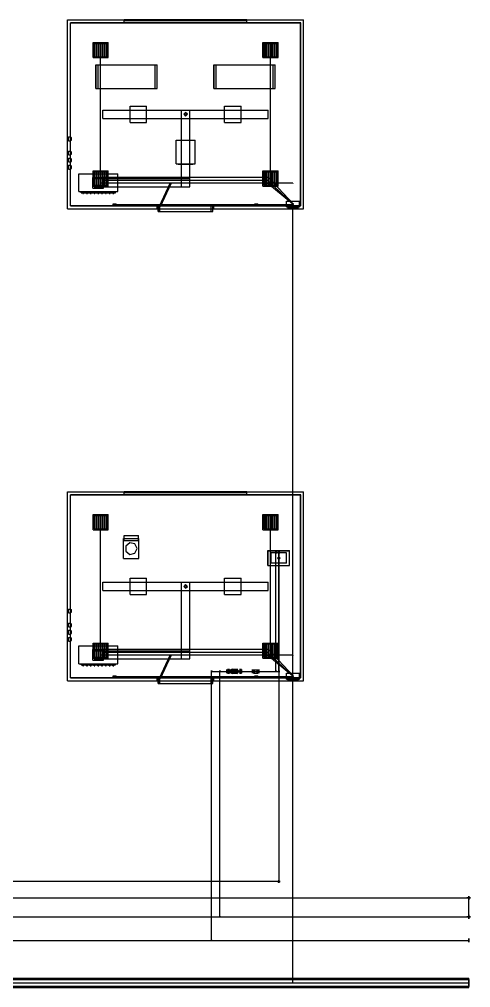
# Model space of a CAD drawing. Header units: millimetres. Extents: x -91450 to 91080, y -35205 to 6022.
# Drawn here: x 71956 to 91080, y -35000 to 6022 of the extents above; entities that cross this region are included whole.
import ezdxf

# ---------------------------------------------------------------- set-up
doc = ezdxf.new("R2010")
doc.units = ezdxf.units.MM

msp = doc.modelspace()

# ---------------------------------------------------------------- linework, layer by layer
at = {"layer": 'electrical'}
for p, q in [((75407.79, 4720), (75392.21, 4720)), ((75392.21, 4720), (75400, 4720)), ((75400, 4720), (75407.79, 4720)), ((75400, -920), (75400, 4720)), ((82607.79, 4720), (82592.21, 4720)), ((82592.21, 4720), (82600, 4720)), ((82600, 4720), (82607.79, 4720)), ((82600, -920), (82600, 4720)), ((75500, -691.26), (75500, -668.74)), ((75500, -668.74), (75500, -680)), ((75500, -680), (75500, -691.26)), ((82500, -680), (75500, -680)), ((75500, -811.26), (75500, -788.74)), ((75500, -788.74), (75500, -800)), ((75500, -800), (75500, -811.26)), ((82500, -800), (75500, -800)), ((82491.03, -809.41), (82504.48, -795.29)), ((82504.48, -795.29), (82491.03, -809.41)), ((83541.03, -1809.41), (82491.03, -809.41)), ((82509.48, -671.11), (82495.26, -684.45)), ((82495.26, -684.45), (82509.48, -671.11)), ((82495.26, -684.45), (82495.26, -684.45)), ((82500, -691.26), (82500, -668.74)), ((82500, -668.74), (82500, -680)), ((82500, -680), (82500, -691.26)), ((82500, -680), (82514.04, -680)), ((82514.04, -680), (82500, -680)), ((82500, -811.26), (82500, -788.74)), ((82500, -788.74), (82500, -800)), ((82500, -800), (82500, -811.26)), ((82500, -800), (82514.04, -800)), ((82514.04, -800), (82500, -800)), ((82504.48, -795.29), (82504.48, -795.29)), ((83559.48, -1791.11), (82509.48, -671.11)), ((75407.79, -920), (75392.21, -920)), ((75392.21, -920), (75400, -920)), ((75400, -927.79), (75400, -912.21)), ((75400, -912.21), (75400, -920)), ((75400, -920), (75400, -927.79)), ((83550, -920), (75400, -920)), ((75400, -920), (75407.79, -920)), ((75500, -931.26), (75500, -908.74)), ((75500, -908.74), (75500, -920)), ((75500, -920), (75500, -931.26)), ((82500, -920), (75500, -920)), ((82491.65, -929.96), (82504.18, -915.02)), ((82504.18, -915.02), (82491.65, -929.96)), ((83541.65, -1809.96), (82491.65, -929.96)), ((82500, -931.26), (82500, -908.74)), ((82500, -908.74), (82500, -920)), ((82500, -920), (82500, -931.26)), ((82500, -920), (82514.04, -920)), ((82514.04, -920), (82500, -920)), ((82504.18, -915.02), (82504.18, -915.02)), ((82607.79, -920), (82592.21, -920)), ((82592.21, -920), (82600, -920)), ((82600, -920), (82607.79, -920)), ((83550, -927.79), (83550, -912.21)), ((83550, -912.21), (83550, -920)), ((83550, -920), (83550, -927.79)), ((75935, -1850), (75935, -1790)), ((75935, -1790), (76065, -1790)), ((75935, -1850), (76065, -1850)), ((76009, -1820), (75995.5, -1812.21)), ((75995.5, -1812.21), (75995.5, -1827.79)), ((75995.5, -1827.79), (76009, -1820)), ((76000, -1827.79), (76000, -1812.21)), ((76000, -1812.21), (76000, -1820)), ((76000, -1820), (83550, -1820)), ((76000, -1820), (76000, -1827.79)), ((76000, -1820), (76009.72, -1820)), ((76009.72, -1820), (76000, -1820)), ((76065, -1850), (76065, -1790)), ((81935, -1850), (81935, -1790)), ((81935, -1790), (82065, -1790)), ((81935, -1850), (82065, -1850)), ((82009, -1820), (81995.5, -1812.21)), ((81995.5, -1812.21), (81995.5, -1827.79)), ((81995.5, -1827.79), (82009, -1820)), ((82000, -1827.79), (82000, -1812.21)), ((82000, -1812.21), (82000, -1820)), ((82000, -1820), (83550, -1820)), ((82000, -1820), (82000, -1827.79)), ((82000, -1820), (82009.72, -1820)), ((82009.72, -1820), (82000, -1820)), ((82065, -1850), (82065, -1790)), ((83275, -1925), (83275, -1675)), ((83275, -1675), (83825, -1675)), ((83275, -1925), (83825, -1925)), ((83315, -1952.5), (83315, -1917.5)), ((83315, -1917.5), (83785, -1917.5)), ((83315, -1952.5), (83785, -1952.5)), ((83362.5, -1990), (83362.5, -1950)), ((83362.5, -1950), (83462.5, -1950)), ((83362.5, -1990), (83462.5, -1990)), ((83435.88, -1980), (83389.12, -1980)), ((83389.12, -1980), (83412.5, -1980)), ((83435.88, -2005), (83389.12, -2005)), ((83389.12, -2005), (83412.5, -2005)), ((83412.5, -1980), (83412.5, -2005)), ((83412.5, -1980), (83435.88, -1980)), ((83412.5, -2005), (83435.88, -2005)), ((83462.5, -1990), (83462.5, -1950)), ((83500, -1990), (83500, -1950)), ((83500, -1950), (83600, -1950)), ((83500, -1990), (83600, -1990)), ((83573.38, -1980), (83526.62, -1980)), ((83526.62, -1980), (83550, -1980)), ((83573.38, -2005), (83526.62, -2005)), ((83526.62, -2005), (83550, -2005)), ((83532, -1800), (83559, -1784.41)), ((83559, -1815.59), (83532, -1800)), ((83565.59, -1800), (83534.41, -1800)), ((83534.41, -1800), (83550, -1800)), ((83541.03, -1809.41), (83554.48, -1795.29)), ((83554.48, -1795.29), (83541.03, -1809.41)), ((83541.65, -1809.96), (83554.18, -1795.02)), ((83554.18, -1795.02), (83541.65, -1809.96)), ((83563, -1800), (83543.5, -1788.74)), ((83543.5, -1788.74), (83543.5, -1811.26)), ((83563, -1800), (83543.5, -1788.74)), ((83543.5, -1788.74), (83543.5, -1811.26)), ((83563, -1800), (83543.5, -1788.74)), ((83543.5, -1788.74), (83543.5, -1811.26)), ((83543.5, -1811.26), (83563, -1800)), ((83543.5, -1811.26), (83563, -1800)), ((83543.5, -1811.26), (83563, -1800)), ((83559.48, -1791.11), (83545.26, -1804.45)), ((83545.26, -1804.45), (83559.48, -1791.11)), ((83545.26, -1804.45), (83545.26, -1804.45)), ((83550, -1800), (83565.59, -1800)), ((83550, -34800), (83550, -1800)), ((83550, -1800), (83569.44, -1800)), ((83569.44, -1800), (83550, -1800)), ((83550, -1800), (83564.04, -1800)), ((83564.04, -1800), (83550, -1800)), ((83550, -1800), (83564.04, -1800)), ((83564.04, -1800), (83550, -1800)), ((83550, -1800), (83564.04, -1800)), ((83564.04, -1800), (83550, -1800)), ((83550, -1827.79), (83550, -1812.21)), ((83550, -1812.21), (83550, -1820)), ((83550, -1827.79), (83550, -1812.21)), ((83550, -1812.21), (83550, -1820)), ((83550, -1820), (83550, -1827.79)), ((83550, -1820), (83550, -1827.79)), ((83550, -1980), (83550, -2005)), ((83550, -1980), (83573.38, -1980)), ((83550, -2005), (83573.38, -2005)), ((83554.18, -1795.02), (83554.18, -1795.02)), ((83554.48, -1795.29), (83554.48, -1795.29)), ((83559, -1784.41), (83559, -1815.59)), ((83600, -1990), (83600, -1950)), ((83637.5, -1990), (83637.5, -1950)), ((83637.5, -1950), (83737.5, -1950)), ((83637.5, -1990), (83737.5, -1990)), ((83710.88, -1980), (83664.12, -1980)), ((83664.12, -1980), (83687.5, -1980)), ((83710.88, -2005), (83664.12, -2005)), ((83664.12, -2005), (83687.5, -2005)), ((83687.5, -1980), (83687.5, -2005)), ((83687.5, -1980), (83710.88, -1980)), ((83687.5, -2005), (83710.88, -2005)), ((83737.5, -1990), (83737.5, -1950)), ((83785, -1952.5), (83785, -1917.5)), ((83825, -1925), (83825, -1675)), ((75407.79, -15280), (75392.21, -15280)), ((75392.21, -15280), (75400, -15280)), ((75400, -15280), (75407.79, -15280)), ((75400, -20920), (75400, -15280)), ((82607.79, -15280), (82592.21, -15280)), ((82592.21, -15280), (82600, -15280)), ((82600, -15280), (82607.79, -15280)), ((82600, -20920), (82600, -15280)), ((75407.79, -20920), (75392.21, -20920)), ((75392.21, -20920), (75400, -20920)), ((75400, -20927.79), (75400, -20912.21)), ((75400, -20912.21), (75400, -20920)), ((75400, -20920), (75400, -20927.79)), ((83550, -20920), (75400, -20920)), ((75400, -20920), (75407.79, -20920)), ((75500, -20691.26), (75500, -20668.74)), ((75500, -20668.74), (75500, -20680)), ((75500, -20680), (75500, -20691.26)), ((82500, -20680), (75500, -20680)), ((75500, -20811.26), (75500, -20788.74)), ((75500, -20788.74), (75500, -20800)), ((75500, -20800), (75500, -20811.26)), ((82500, -20800), (75500, -20800)), ((75500, -20931.26), (75500, -20908.74)), ((75500, -20908.74), (75500, -20920)), ((75500, -20920), (75500, -20931.26)), ((82500, -20920), (75500, -20920)), ((82491.03, -20809.41), (82504.48, -20795.29)), ((82504.48, -20795.29), (82491.03, -20809.41)), ((83541.03, -21809.41), (82491.03, -20809.41)), ((82491.65, -20929.96), (82504.18, -20915.02)), ((82504.18, -20915.02), (82491.65, -20929.96)), ((82509.48, -20671.11), (82495.26, -20684.45)), ((82495.26, -20684.45), (82509.48, -20671.11)), ((82495.26, -20684.45), (82495.26, -20684.45)), ((82500, -20691.26), (82500, -20668.74)), ((82500, -20668.74), (82500, -20680)), ((82500, -20680), (82500, -20691.26)), ((82500, -20680), (82514.04, -20680)), ((82514.04, -20680), (82500, -20680)), ((82500, -20811.26), (82500, -20788.74)), ((82500, -20788.74), (82500, -20800)), ((82500, -20800), (82500, -20811.26)), ((82500, -20800), (82514.04, -20800)), ((82514.04, -20800), (82500, -20800)), ((82500, -20931.26), (82500, -20908.74)), ((82500, -20908.74), (82500, -20920)), ((82500, -20920), (82500, -20931.26)), ((82500, -20920), (82514.04, -20920)), ((82514.04, -20920), (82500, -20920)), ((82504.18, -20915.02), (82504.18, -20915.02)), ((82504.48, -20795.29), (82504.48, -20795.29)), ((83559.48, -21791.11), (82509.48, -20671.11)), ((82607.79, -20920), (82592.21, -20920)), ((82592.21, -20920), (82600, -20920)), ((82600, -20920), (82607.79, -20920)), ((83550, -20927.79), (83550, -20912.21)), ((83550, -20912.21), (83550, -20920)), ((83550, -20920), (83550, -20927.79)), ((83541.65, -21809.96), (82491.65, -20929.96)), ((83275, -21925), (83275, -21675)), ((83275, -21675), (83825, -21675)), ((83825, -21925), (83825, -21675)), ((75935, -21850), (75935, -21790)), ((75935, -21790), (76065, -21790)), ((75935, -21850), (76065, -21850)), ((76009, -21820), (75995.5, -21812.21)), ((75995.5, -21812.21), (75995.5, -21827.79)), ((75995.5, -21827.79), (76009, -21820)), ((76000, -21827.79), (76000, -21812.21)), ((76000, -21812.21), (76000, -21820)), ((76000, -21820), (83550, -21820)), ((76000, -21820), (76000, -21827.79)), ((76000, -21820), (76009.72, -21820)), ((76009.72, -21820), (76000, -21820)), ((76065, -21850), (76065, -21790)), ((81935, -21850), (81935, -21790)), ((81935, -21790), (82065, -21790)), ((81935, -21850), (82065, -21850)), ((82009, -21820), (81995.5, -21812.21)), ((81995.5, -21812.21), (81995.5, -21827.79)), ((81995.5, -21827.79), (82009, -21820)), ((82000, -21827.79), (82000, -21812.21)), ((82000, -21812.21), (82000, -21820)), ((82000, -21820), (83550, -21820)), ((82000, -21820), (82000, -21827.79)), ((82000, -21820), (82009.72, -21820)), ((82009.72, -21820), (82000, -21820)), ((82065, -21850), (82065, -21790)), ((83275, -21925), (83825, -21925)), ((83315, -21952.5), (83315, -21917.5)), ((83315, -21917.5), (83785, -21917.5)), ((83315, -21952.5), (83785, -21952.5)), ((83362.5, -21990), (83362.5, -21950)), ((83362.5, -21950), (83462.5, -21950)), ((83362.5, -21990), (83462.5, -21990)), ((83435.88, -21980), (83389.12, -21980)), ((83389.12, -21980), (83412.5, -21980)), ((83435.88, -22005), (83389.12, -22005)), ((83389.12, -22005), (83412.5, -22005)), ((83412.5, -21980), (83412.5, -22005)), ((83412.5, -21980), (83435.88, -21980)), ((83412.5, -22005), (83435.88, -22005)), ((83462.5, -21990), (83462.5, -21950)), ((83500, -21990), (83500, -21950)), ((83500, -21950), (83600, -21950)), ((83500, -21990), (83600, -21990)), ((83573.38, -21980), (83526.62, -21980)), ((83526.62, -21980), (83550, -21980)), ((83573.38, -22005), (83526.62, -22005)), ((83526.62, -22005), (83550, -22005)), ((83532, -21800), (83559, -21784.41)), ((83559, -21815.59), (83532, -21800)), ((83565.59, -21800), (83534.41, -21800)), ((83534.41, -21800), (83550, -21800)), ((83541.03, -21809.41), (83554.48, -21795.29)), ((83554.48, -21795.29), (83541.03, -21809.41)), ((83541.65, -21809.96), (83554.18, -21795.02)), ((83554.18, -21795.02), (83541.65, -21809.96)), ((83563, -21800), (83543.5, -21788.74)), ((83543.5, -21788.74), (83543.5, -21811.26)), ((83563, -21800), (83543.5, -21788.74)), ((83543.5, -21788.74), (83543.5, -21811.26)), ((83563, -21800), (83543.5, -21788.74)), ((83543.5, -21788.74), (83543.5, -21811.26)), ((83543.5, -21811.26), (83563, -21800)), ((83543.5, -21811.26), (83563, -21800)), ((83543.5, -21811.26), (83563, -21800)), ((83559.48, -21791.11), (83545.26, -21804.45)), ((83545.26, -21804.45), (83559.48, -21791.11)), ((83545.26, -21804.45), (83545.26, -21804.45)), ((83550, -21800), (83565.59, -21800)), ((83550, -34800), (83550, -21800)), ((83550, -21800), (83569.44, -21800)), ((83569.44, -21800), (83550, -21800)), ((83550, -21800), (83564.04, -21800)), ((83564.04, -21800), (83550, -21800)), ((83550, -21800), (83564.04, -21800)), ((83564.04, -21800), (83550, -21800)), ((83550, -21800), (83564.04, -21800)), ((83564.04, -21800), (83550, -21800)), ((83550, -21827.79), (83550, -21812.21)), ((83550, -21812.21), (83550, -21820)), ((83550, -21827.79), (83550, -21812.21)), ((83550, -21812.21), (83550, -21820)), ((83550, -21820), (83550, -21827.79)), ((83550, -21820), (83550, -21827.79)), ((83550, -21980), (83550, -22005)), ((83550, -21980), (83573.38, -21980)), ((83550, -22005), (83573.38, -22005)), ((83554.18, -21795.02), (83554.18, -21795.02)), ((83554.48, -21795.29), (83554.48, -21795.29)), ((83559, -21784.41), (83559, -21815.59)), ((83600, -21990), (83600, -21950)), ((83637.5, -21990), (83637.5, -21950)), ((83637.5, -21950), (83737.5, -21950)), ((83637.5, -21990), (83737.5, -21990)), ((83710.88, -21980), (83664.12, -21980)), ((83664.12, -21980), (83687.5, -21980)), ((83710.88, -22005), (83664.12, -22005)), ((83664.12, -22005), (83687.5, -22005)), ((83687.5, -21980), (83687.5, -22005)), ((83687.5, -21980), (83710.88, -21980)), ((83687.5, -22005), (83710.88, -22005)), ((83737.5, -21990), (83737.5, -21950)), ((83785, -21952.5), (83785, -21917.5)), ((-91000, -34600), (91000, -34600)), ((-91000, -34650), (91000, -34650)), ((-91000, -34800), (91000, -34800)), ((83565.59, -34800), (83534.41, -34800)), ((83534.41, -34800), (83550, -34800)), ((83565.59, -34800), (83534.41, -34800)), ((83534.41, -34800), (83550, -34800)), ((83550, -34800), (83565.59, -34800)), ((83550, -34800), (83565.59, -34800)), ((91000, -34650), (91000, -34600)), ((91000, -35000), (91000, -34600)), ((91000, -34650), (91000, -34950)), ((91000, -34815.59), (91000, -34784.41)), ((91000, -34784.41), (91000, -34800)), ((91000, -34800), (91000, -34815.59)), ((91000, -34950), (-91000, -34950)), ((-91000, -35000), (91000, -35000)), ((91000, -35000), (91000, -34950))]:
    msp.add_line(p, q, dxfattribs=at)
at = {"layer": 'hvac'}
for p, q in [((75500, 1825), (75500, 2175)), ((75500, 2175), (82500, 2175)), ((76650, 1650), (76650, 2350)), ((76650, 2350), (77350, 2350)), ((77350, 1650), (77350, 2350)), ((78825, -1075), (78825, 2175)), ((78825, 2175), (79175, 2175)), ((79175, -1075), (79175, 2175)), ((80650, 1650), (80650, 2350)), ((80650, 2350), (81350, 2350)), ((81350, 1650), (81350, 2350)), ((82500, 1825), (82500, 2175)), ((75500, 1825), (82500, 1825)), ((76650, 1650), (77350, 1650)), ((80650, 1650), (81350, 1650)), ((74475, -1275), (74475, -525)), ((74475, -525), (76125, -525)), ((75075, -1125), (75075, -675)), ((75075, -675), (75525, -675)), ((75125, -1075), (75125, -725)), ((75125, -725), (79175, -725)), ((75525, -1125), (75525, -675)), ((76125, -1275), (76125, -525)), ((79175, -1075), (79175, -725)), ((75075, -1125), (75525, -1125)), ((75125, -1075), (79175, -1075)), ((78825, -1075), (79175, -1075)), ((74475, -1275), (76125, -1275)), ((74575, -1320), (74575, -1280)), ((74575, -1280), (76025, -1280)), ((74575, -1320), (76025, -1320)), ((74640, -1360), (74640, -1300)), ((74640, -1300), (74680, -1300)), ((74640, -1360), (74680, -1360)), ((74680, -1360), (74680, -1300)), ((74800, -1360), (74800, -1300)), ((74800, -1300), (74840, -1300)), ((74800, -1360), (74840, -1360)), ((74840, -1360), (74840, -1300)), ((74960, -1360), (74960, -1300)), ((74960, -1300), (75000, -1300)), ((74960, -1360), (75000, -1360)), ((75000, -1360), (75000, -1300)), ((75120, -1360), (75120, -1300)), ((75120, -1300), (75160, -1300)), ((75120, -1360), (75160, -1360)), ((75160, -1360), (75160, -1300)), ((75280, -1360), (75280, -1300)), ((75280, -1300), (75320, -1300)), ((75280, -1360), (75320, -1360)), ((75320, -1360), (75320, -1300)), ((75440, -1360), (75440, -1300)), ((75440, -1300), (75480, -1300)), ((75440, -1360), (75480, -1360)), ((75480, -1360), (75480, -1300)), ((75600, -1360), (75600, -1300)), ((75600, -1300), (75640, -1300)), ((75600, -1360), (75640, -1360)), ((75640, -1360), (75640, -1300)), ((75760, -1360), (75760, -1300)), ((75760, -1300), (75800, -1300)), ((75760, -1360), (75800, -1360)), ((75800, -1360), (75800, -1300)), ((75920, -1360), (75920, -1300)), ((75920, -1300), (75960, -1300)), ((75920, -1360), (75960, -1360)), ((75960, -1360), (75960, -1300)), ((76025, -1320), (76025, -1280)), ((75500, -18175), (75500, -17825)), ((75500, -17825), (82500, -17825)), ((76650, -18350), (76650, -17650)), ((76650, -17650), (77350, -17650)), ((77350, -18350), (77350, -17650)), ((78825, -21075), (78825, -17825)), ((78825, -17825), (79175, -17825)), ((79175, -21075), (79175, -17825)), ((80650, -18350), (80650, -17650)), ((80650, -17650), (81350, -17650)), ((81350, -18350), (81350, -17650)), ((82500, -18175), (82500, -17825)), ((75500, -18175), (82500, -18175)), ((76650, -18350), (77350, -18350)), ((80650, -18350), (81350, -18350)), ((74475, -21275), (74475, -20525)), ((74475, -20525), (76125, -20525)), ((75075, -21125), (75075, -20675)), ((75075, -20675), (75525, -20675)), ((75125, -21075), (75125, -20725)), ((75125, -20725), (79175, -20725)), ((75525, -21125), (75525, -20675)), ((76125, -21275), (76125, -20525)), ((79175, -21075), (79175, -20725)), ((74475, -21275), (76125, -21275)), ((74575, -21320), (74575, -21280)), ((74575, -21280), (76025, -21280)), ((74575, -21320), (76025, -21320)), ((74640, -21360), (74640, -21300)), ((74640, -21300), (74680, -21300)), ((74680, -21360), (74680, -21300)), ((74800, -21360), (74800, -21300)), ((74800, -21300), (74840, -21300)), ((74840, -21360), (74840, -21300)), ((74960, -21360), (74960, -21300)), ((74960, -21300), (75000, -21300)), ((75000, -21360), (75000, -21300)), ((75075, -21125), (75525, -21125)), ((75120, -21360), (75120, -21300)), ((75120, -21300), (75160, -21300)), ((75125, -21075), (79175, -21075)), ((75160, -21360), (75160, -21300)), ((75280, -21360), (75280, -21300)), ((75280, -21300), (75320, -21300)), ((75320, -21360), (75320, -21300)), ((75440, -21360), (75440, -21300)), ((75440, -21300), (75480, -21300)), ((75480, -21360), (75480, -21300)), ((75600, -21360), (75600, -21300)), ((75600, -21300), (75640, -21300)), ((75640, -21360), (75640, -21300)), ((75760, -21360), (75760, -21300)), ((75760, -21300), (75800, -21300)), ((75800, -21360), (75800, -21300)), ((75920, -21360), (75920, -21300)), ((75920, -21300), (75960, -21300)), ((75960, -21360), (75960, -21300)), ((76025, -21320), (76025, -21280)), ((78825, -21075), (79175, -21075)), ((74640, -21360), (74680, -21360)), ((74800, -21360), (74840, -21360)), ((74960, -21360), (75000, -21360)), ((75120, -21360), (75160, -21360)), ((75280, -21360), (75320, -21360)), ((75440, -21360), (75480, -21360)), ((75600, -21360), (75640, -21360)), ((75760, -21360), (75800, -21360)), ((75920, -21360), (75960, -21360))]:
    msp.add_line(p, q, dxfattribs=at)
at = {"layer": 'interiors'}
for p, q in [((74000, -2000), (74000, 6000)), ((74000, 6000), (84000, 6000)), ((83880, 5880), (74120, 5880)), ((74120, -1880), (74120, 5880)), ((74125, -1875), (74125, 5875)), ((74125, 5875), (83875, 5875)), ((76400, 5977.5), (76400, 6022.5)), ((76400, 6022.5), (81600, 6022.5)), ((76400, 6000), (81600, 6000)), ((76400, 5880), (76400, 6000)), ((76400, 5977.5), (81600, 5977.5)), ((76400, 5880), (81600, 5880)), ((81600, 5977.5), (81600, 6022.5)), ((81600, 5880), (81600, 6000)), ((83875, -1875), (83875, 5875)), ((83880, -1880), (83880, 5880)), ((84000, -2000), (84000, 6000)), ((75200, 3100), (75200, 4100)), ((75200, 4100), (77800, 4100)), ((75205, 3100), (75205, 4100)), ((75205, 4100), (75295, 4100)), ((75295, 3100), (75295, 4100)), ((77705, 3100), (77705, 4100)), ((77705, 4100), (77795, 4100)), ((77795, 3100), (77795, 4100)), ((77800, 3100), (77800, 4100)), ((80200, 3100), (80200, 4100)), ((80200, 4100), (82800, 4100)), ((80205, 3100), (80205, 4100)), ((80205, 4100), (80295, 4100)), ((80295, 3100), (80295, 4100)), ((82705, 3100), (82705, 4100)), ((82705, 4100), (82795, 4100)), ((82795, 3100), (82795, 4100)), ((82800, 3100), (82800, 4100)), ((75200, 3100), (77800, 3100)), ((75205, 3100), (75295, 3100)), ((77705, 3100), (77795, 3100)), ((80200, 3100), (82800, 3100)), ((80205, 3100), (80295, 3100)), ((82705, 3100), (82795, 3100)), ((78600, -100), (78600, 900)), ((78600, 900), (79400, 900)), ((79400, -100), (79400, 900)), ((78600, -100), (79400, -100)), ((78690, -117.5), (78690, -92.5)), ((78690, -92.5), (79310, -92.5)), ((78690, -117.5), (79310, -117.5)), ((79310, -117.5), (79310, -92.5)), ((77889.61, -1890.49), (78346.04, -911.68)), ((77930.39, -1909.51), (78386.82, -930.7)), ((78386.82, -930.7), (78346.04, -911.68)), ((74000, -2000), (77800, -2000)), ((74000, -2000), (84000, -2000)), ((83880, -1880), (74120, -1880)), ((77800, -1880), (74120, -1880)), ((74125, -1875), (83875, -1875)), ((77800, -2000), (77800, -1880)), ((77800, -1880), (80200, -1880)), ((77800, -2000), (80200, -2000)), ((77845, -2120), (77845, -1880)), ((77845, -1880), (77915, -1880)), ((77850, -2120), (77850, -1880)), ((77850, -1880), (80150, -1880)), ((77930.39, -1909.51), (77889.61, -1890.49)), ((77915, -2120), (77915, -1880)), ((80085, -2120), (80085, -1880)), ((80085, -1880), (80155, -1880)), ((80150, -2120), (80150, -1880)), ((80155, -2120), (80155, -1880)), ((80200, -2000), (80200, -1880)), ((83880, -1880), (80200, -1880)), ((80200, -2000), (84000, -2000)), ((77845, -2120), (77915, -2120)), ((77850, -2120), (80150, -2120)), ((80085, -2120), (80155, -2120)), ((74000, -22000), (74000, -14000)), ((74000, -14000), (84000, -14000)), ((83880, -14120), (74120, -14120)), ((74120, -21880), (74120, -14120)), ((74125, -21875), (74125, -14125)), ((74125, -14125), (83875, -14125)), ((76400, -14022.5), (76400, -13977.5)), ((76400, -13977.5), (81600, -13977.5)), ((76400, -14000), (81600, -14000)), ((76400, -14120), (76400, -14000)), ((76400, -14022.5), (81600, -14022.5)), ((76400, -14120), (81600, -14120)), ((81600, -14022.5), (81600, -13977.5)), ((81600, -14120), (81600, -14000)), ((83875, -21875), (83875, -14125)), ((83880, -21880), (83880, -14120)), ((84000, -22000), (84000, -14000)), ((77889.61, -21890.49), (78346.04, -20911.68)), ((78386.82, -20930.7), (78346.04, -20911.68)), ((77930.39, -21909.51), (78386.82, -20930.7)), ((74000, -22000), (77800, -22000)), ((74000, -22000), (84000, -22000)), ((83880, -21880), (74120, -21880)), ((77800, -21880), (74120, -21880)), ((74125, -21875), (83875, -21875)), ((77800, -22000), (77800, -21880)), ((77800, -21880), (80200, -21880)), ((77800, -22000), (80200, -22000)), ((77845, -22120), (77845, -21880)), ((77845, -21880), (77915, -21880)), ((77845, -22120), (77915, -22120)), ((77850, -22120), (77850, -21880)), ((77850, -21880), (80150, -21880)), ((77850, -22120), (80150, -22120)), ((77930.39, -21909.51), (77889.61, -21890.49)), ((77915, -22120), (77915, -21880)), ((80085, -22120), (80085, -21880)), ((80085, -21880), (80155, -21880)), ((80085, -22120), (80155, -22120)), ((80150, -22120), (80150, -21880)), ((80155, -22120), (80155, -21880)), ((80200, -22000), (80200, -21880)), ((83880, -21880), (80200, -21880)), ((80200, -22000), (84000, -22000))]:
    msp.add_line(p, q, dxfattribs=at)
at = {"layer": 'lighting'}
for p, q in [((75080, 4400), (75080, 5040)), ((75080, 5040), (75720, 5040)), ((75120, 4440), (75120, 5000)), ((75120, 5000), (75680, 5000)), ((75154, 4450), (75154, 4990)), ((75154, 4990), (75166, 4990)), ((75166, 4450), (75166, 4990)), ((75234, 4450), (75234, 4990)), ((75234, 4990), (75246, 4990)), ((75246, 4450), (75246, 4990)), ((75314, 4450), (75314, 4990)), ((75314, 4990), (75326, 4990)), ((75326, 4450), (75326, 4990)), ((75394, 4450), (75394, 4990)), ((75394, 4990), (75406, 4990)), ((75406, 4450), (75406, 4990)), ((75474, 4450), (75474, 4990)), ((75474, 4990), (75486, 4990)), ((75486, 4450), (75486, 4990)), ((75554, 4450), (75554, 4990)), ((75554, 4990), (75566, 4990)), ((75566, 4450), (75566, 4990)), ((75634, 4450), (75634, 4990)), ((75634, 4990), (75646, 4990)), ((75646, 4450), (75646, 4990)), ((75680, 4440), (75680, 5000)), ((75720, 4400), (75720, 5040)), ((82280, 4400), (82280, 5040)), ((82280, 5040), (82920, 5040)), ((82320, 4440), (82320, 5000)), ((82320, 5000), (82880, 5000)), ((82354, 4450), (82354, 4990)), ((82354, 4990), (82366, 4990)), ((82366, 4450), (82366, 4990)), ((82434, 4450), (82434, 4990)), ((82434, 4990), (82446, 4990)), ((82446, 4450), (82446, 4990)), ((82514, 4450), (82514, 4990)), ((82514, 4990), (82526, 4990)), ((82526, 4450), (82526, 4990)), ((82594, 4450), (82594, 4990)), ((82594, 4990), (82606, 4990)), ((82606, 4450), (82606, 4990)), ((82674, 4450), (82674, 4990)), ((82674, 4990), (82686, 4990)), ((82686, 4450), (82686, 4990)), ((82754, 4450), (82754, 4990)), ((82754, 4990), (82766, 4990)), ((82766, 4450), (82766, 4990)), ((82834, 4450), (82834, 4990)), ((82834, 4990), (82846, 4990)), ((82846, 4450), (82846, 4990)), ((82880, 4440), (82880, 5000)), ((82920, 4400), (82920, 5040)), ((75409, 4720), (75395.5, 4727.79)), ((75395.5, 4727.79), (75395.5, 4712.21)), ((75395.5, 4712.21), (75409, 4720)), ((82609, 4720), (82595.5, 4727.79)), ((82595.5, 4727.79), (82595.5, 4712.21)), ((82595.5, 4712.21), (82609, 4720)), ((75080, 4400), (75720, 4400)), ((75120, 4440), (75680, 4440)), ((75154, 4450), (75166, 4450)), ((75234, 4450), (75246, 4450)), ((75314, 4450), (75326, 4450)), ((75394, 4450), (75406, 4450)), ((75474, 4450), (75486, 4450)), ((75554, 4450), (75566, 4450)), ((75634, 4450), (75646, 4450)), ((82280, 4400), (82920, 4400)), ((82320, 4440), (82880, 4440)), ((82354, 4450), (82366, 4450)), ((82434, 4450), (82446, 4450)), ((82514, 4450), (82526, 4450)), ((82594, 4450), (82606, 4450)), ((82674, 4450), (82686, 4450)), ((82754, 4450), (82766, 4450)), ((82834, 4450), (82846, 4450)), ((75080, -1040), (75080, -400)), ((75080, -400), (75720, -400)), ((75720, -1040), (75720, -400)), ((82280, -1040), (82280, -400)), ((82280, -400), (82920, -400)), ((82920, -1040), (82920, -400)), ((75120, -1000), (75120, -440)), ((75120, -440), (75680, -440)), ((75154, -990), (75154, -450)), ((75154, -450), (75166, -450)), ((75166, -990), (75166, -450)), ((75234, -990), (75234, -450)), ((75234, -450), (75246, -450)), ((75246, -990), (75246, -450)), ((75314, -990), (75314, -450)), ((75314, -450), (75326, -450)), ((75326, -990), (75326, -450)), ((75394, -990), (75394, -450)), ((75394, -450), (75406, -450)), ((75409, -720), (75395.5, -712.21)), ((75395.5, -712.21), (75395.5, -727.79)), ((75395.5, -727.79), (75409, -720)), ((75406, -990), (75406, -450)), ((75474, -990), (75474, -450)), ((75474, -450), (75486, -450)), ((75486, -990), (75486, -450)), ((75554, -990), (75554, -450)), ((75554, -450), (75566, -450)), ((75566, -990), (75566, -450)), ((75634, -990), (75634, -450)), ((75634, -450), (75646, -450)), ((75646, -990), (75646, -450)), ((75680, -1000), (75680, -440)), ((82320, -1000), (82320, -440)), ((82320, -440), (82880, -440)), ((82354, -990), (82354, -450)), ((82354, -450), (82366, -450)), ((82366, -990), (82366, -450)), ((82434, -990), (82434, -450)), ((82434, -450), (82446, -450)), ((82446, -990), (82446, -450)), ((82514, -990), (82514, -450)), ((82514, -450), (82526, -450)), ((82526, -990), (82526, -450)), ((82594, -990), (82594, -450)), ((82594, -450), (82606, -450)), ((82609, -720), (82595.5, -712.21)), ((82595.5, -712.21), (82595.5, -727.79)), ((82595.5, -727.79), (82609, -720)), ((82606, -990), (82606, -450)), ((82674, -990), (82674, -450)), ((82674, -450), (82686, -450)), ((82686, -990), (82686, -450)), ((82754, -990), (82754, -450)), ((82754, -450), (82766, -450)), ((82766, -990), (82766, -450)), ((82834, -990), (82834, -450)), ((82834, -450), (82846, -450)), ((82846, -990), (82846, -450)), ((82880, -1000), (82880, -440)), ((75080, -1040), (75720, -1040)), ((75120, -1000), (75680, -1000)), ((75154, -990), (75166, -990)), ((75234, -990), (75246, -990)), ((75314, -990), (75326, -990)), ((75394, -990), (75406, -990)), ((75474, -990), (75486, -990)), ((75554, -990), (75566, -990)), ((75634, -990), (75646, -990)), ((82280, -1040), (82920, -1040)), ((82320, -1000), (82880, -1000)), ((82354, -990), (82366, -990)), ((82434, -990), (82446, -990)), ((82514, -990), (82526, -990)), ((82594, -990), (82606, -990)), ((82674, -990), (82686, -990)), ((82754, -990), (82766, -990)), ((82834, -990), (82846, -990)), ((75080, -15600), (75080, -14960)), ((75080, -14960), (75720, -14960)), ((75120, -15560), (75120, -15000)), ((75120, -15000), (75680, -15000)), ((75154, -15550), (75154, -15010)), ((75154, -15010), (75166, -15010)), ((75166, -15550), (75166, -15010)), ((75234, -15550), (75234, -15010)), ((75234, -15010), (75246, -15010)), ((75246, -15550), (75246, -15010)), ((75314, -15550), (75314, -15010)), ((75314, -15010), (75326, -15010)), ((75326, -15550), (75326, -15010)), ((75394, -15550), (75394, -15010)), ((75394, -15010), (75406, -15010)), ((75406, -15550), (75406, -15010)), ((75474, -15550), (75474, -15010)), ((75474, -15010), (75486, -15010)), ((75486, -15550), (75486, -15010)), ((75554, -15550), (75554, -15010)), ((75554, -15010), (75566, -15010)), ((75566, -15550), (75566, -15010)), ((75634, -15550), (75634, -15010)), ((75634, -15010), (75646, -15010)), ((75646, -15550), (75646, -15010)), ((75680, -15560), (75680, -15000)), ((75720, -15600), (75720, -14960)), ((82280, -15600), (82280, -14960)), ((82280, -14960), (82920, -14960)), ((82320, -15560), (82320, -15000)), ((82320, -15000), (82880, -15000)), ((82354, -15550), (82354, -15010)), ((82354, -15010), (82366, -15010)), ((82366, -15550), (82366, -15010)), ((82434, -15550), (82434, -15010)), ((82434, -15010), (82446, -15010)), ((82446, -15550), (82446, -15010)), ((82514, -15550), (82514, -15010)), ((82514, -15010), (82526, -15010)), ((82526, -15550), (82526, -15010)), ((82594, -15550), (82594, -15010)), ((82594, -15010), (82606, -15010)), ((82606, -15550), (82606, -15010)), ((82674, -15550), (82674, -15010)), ((82674, -15010), (82686, -15010)), ((82686, -15550), (82686, -15010)), ((82754, -15550), (82754, -15010)), ((82754, -15010), (82766, -15010)), ((82766, -15550), (82766, -15010)), ((82834, -15550), (82834, -15010)), ((82834, -15010), (82846, -15010)), ((82846, -15550), (82846, -15010)), ((82880, -15560), (82880, -15000)), ((82920, -15600), (82920, -14960)), ((75120, -15560), (75680, -15560)), ((75154, -15550), (75166, -15550)), ((75234, -15550), (75246, -15550)), ((75314, -15550), (75326, -15550)), ((75394, -15550), (75406, -15550)), ((75409, -15280), (75395.5, -15272.21)), ((75395.5, -15272.21), (75395.5, -15287.79)), ((75395.5, -15287.79), (75409, -15280)), ((75474, -15550), (75486, -15550)), ((75554, -15550), (75566, -15550)), ((75634, -15550), (75646, -15550)), ((82320, -15560), (82880, -15560)), ((82354, -15550), (82366, -15550)), ((82434, -15550), (82446, -15550)), ((82514, -15550), (82526, -15550)), ((82594, -15550), (82606, -15550)), ((82609, -15280), (82595.5, -15272.21)), ((82595.5, -15272.21), (82595.5, -15287.79)), ((82595.5, -15287.79), (82609, -15280)), ((82674, -15550), (82686, -15550)), ((82754, -15550), (82766, -15550)), ((82834, -15550), (82846, -15550)), ((75080, -15600), (75720, -15600)), ((82280, -15600), (82920, -15600)), ((75080, -21040), (75080, -20400)), ((75080, -20400), (75720, -20400)), ((75120, -21000), (75120, -20440)), ((75120, -20440), (75680, -20440)), ((75154, -20990), (75154, -20450)), ((75154, -20450), (75166, -20450)), ((75166, -20990), (75166, -20450)), ((75234, -20990), (75234, -20450)), ((75234, -20450), (75246, -20450)), ((75246, -20990), (75246, -20450)), ((75314, -20990), (75314, -20450)), ((75314, -20450), (75326, -20450)), ((75326, -20990), (75326, -20450)), ((75394, -20990), (75394, -20450)), ((75394, -20450), (75406, -20450)), ((75406, -20990), (75406, -20450)), ((75474, -20990), (75474, -20450)), ((75474, -20450), (75486, -20450)), ((75486, -20990), (75486, -20450)), ((75554, -20990), (75554, -20450)), ((75554, -20450), (75566, -20450)), ((75566, -20990), (75566, -20450)), ((75634, -20990), (75634, -20450)), ((75634, -20450), (75646, -20450)), ((75646, -20990), (75646, -20450)), ((75680, -21000), (75680, -20440)), ((75720, -21040), (75720, -20400)), ((82280, -21040), (82280, -20400)), ((82280, -20400), (82920, -20400)), ((82320, -21000), (82320, -20440)), ((82320, -20440), (82880, -20440)), ((82354, -20990), (82354, -20450)), ((82354, -20450), (82366, -20450)), ((82366, -20990), (82366, -20450)), ((82434, -20990), (82434, -20450)), ((82434, -20450), (82446, -20450)), ((82446, -20990), (82446, -20450)), ((82514, -20990), (82514, -20450)), ((82514, -20450), (82526, -20450)), ((82526, -20990), (82526, -20450)), ((82594, -20990), (82594, -20450)), ((82594, -20450), (82606, -20450)), ((82606, -20990), (82606, -20450)), ((82674, -20990), (82674, -20450)), ((82674, -20450), (82686, -20450)), ((82686, -20990), (82686, -20450)), ((82754, -20990), (82754, -20450)), ((82754, -20450), (82766, -20450)), ((82766, -20990), (82766, -20450)), ((82834, -20990), (82834, -20450)), ((82834, -20450), (82846, -20450)), ((82846, -20990), (82846, -20450)), ((82880, -21000), (82880, -20440)), ((82920, -21040), (82920, -20400)), ((75409, -20720), (75395.5, -20712.21)), ((75395.5, -20712.21), (75395.5, -20727.79)), ((75395.5, -20727.79), (75409, -20720)), ((82609, -20720), (82595.5, -20712.21)), ((82595.5, -20712.21), (82595.5, -20727.79)), ((82595.5, -20727.79), (82609, -20720)), ((75080, -21040), (75720, -21040)), ((75120, -21000), (75680, -21000)), ((75154, -20990), (75166, -20990)), ((75234, -20990), (75246, -20990)), ((75314, -20990), (75326, -20990)), ((75394, -20990), (75406, -20990)), ((75474, -20990), (75486, -20990)), ((75554, -20990), (75566, -20990)), ((75634, -20990), (75646, -20990)), ((82280, -21040), (82920, -21040)), ((82320, -21000), (82880, -21000)), ((82354, -20990), (82366, -20990)), ((82434, -20990), (82446, -20990)), ((82514, -20990), (82526, -20990)), ((82594, -20990), (82606, -20990)), ((82674, -20990), (82686, -20990)), ((82754, -20990), (82766, -20990)), ((82834, -20990), (82846, -20990))]:
    msp.add_line(p, q, dxfattribs=at)
at = {"layer": 'sensors'}
for p, q in [((79000, 2080), (78920, 2000)), ((79080, 2000), (79000, 2080)), ((78920, 2000), (79000, 1920)), ((79000, 1920), (79080, 2000)), ((79000, 2000), (79065, 2000)), ((79065, 2000), (79000, 2000)), ((74040, 880), (74040, 1040)), ((74040, 1040), (74140, 1040)), ((74040, 880), (74140, 880)), ((74140, 880), (74140, 1040)), ((74145, 905), (74145, 1015)), ((74145, 1015), (74165, 1015)), ((74145, 905), (74165, 905)), ((74165, 905), (74165, 1015)), ((74040, 280), (74040, 440)), ((74040, 440), (74140, 440)), ((74140, 280), (74140, 440)), ((74145, 305), (74145, 415)), ((74145, 415), (74165, 415)), ((74165, 305), (74165, 415)), ((74040, 280), (74140, 280)), ((74040, -20), (74040, 140)), ((74040, 140), (74140, 140)), ((74140, -20), (74140, 140)), ((74145, 305), (74165, 305)), ((74145, 5), (74145, 115)), ((74145, 115), (74165, 115)), ((74145, 5), (74165, 5)), ((74165, 5), (74165, 115)), ((74040, -20), (74140, -20)), ((74040, -320), (74040, -160)), ((74040, -160), (74140, -160)), ((74040, -320), (74140, -320)), ((74140, -320), (74140, -160)), ((74145, -295), (74145, -185)), ((74145, -185), (74165, -185)), ((74145, -295), (74165, -295)), ((74165, -295), (74165, -185)), ((79000, -17920), (78920, -18000)), ((78920, -18000), (79000, -18080)), ((79080, -18000), (79000, -17920)), ((79000, -18080), (79080, -18000)), ((79000, -18000), (79065, -18000)), ((79065, -18000), (79000, -18000)), ((74040, -19120), (74040, -18960)), ((74040, -18960), (74140, -18960)), ((74040, -19120), (74140, -19120)), ((74140, -19120), (74140, -18960)), ((74145, -19095), (74145, -18985)), ((74145, -18985), (74165, -18985)), ((74145, -19095), (74165, -19095)), ((74165, -19095), (74165, -18985)), ((74040, -19720), (74040, -19560)), ((74040, -19560), (74140, -19560)), ((74140, -19720), (74140, -19560)), ((74145, -19695), (74145, -19585)), ((74145, -19585), (74165, -19585)), ((74165, -19695), (74165, -19585)), ((74040, -19720), (74140, -19720)), ((74040, -20020), (74040, -19860)), ((74040, -19860), (74140, -19860)), ((74040, -20020), (74140, -20020)), ((74140, -20020), (74140, -19860)), ((74145, -19695), (74165, -19695)), ((74145, -19995), (74145, -19885)), ((74145, -19885), (74165, -19885)), ((74145, -19995), (74165, -19995)), ((74165, -19995), (74165, -19885)), ((74040, -20320), (74040, -20160)), ((74040, -20160), (74140, -20160)), ((74040, -20320), (74140, -20320)), ((74140, -20320), (74140, -20160)), ((74145, -20295), (74145, -20185)), ((74145, -20185), (74165, -20185)), ((74145, -20295), (74165, -20295)), ((74165, -20295), (74165, -20185)), ((81842.5, -21600), (81842.5, -21525)), ((81842.5, -21525), (81842.5, -21600)), ((81842.5, -21600), (82062.5, -21600)), ((81842.5, -21600), (81842.5, -21675)), ((81842.5, -21675), (81842.5, -21600)), ((81872.5, -21670), (81872.5, -21530)), ((81872.5, -21530), (82032.5, -21530)), ((81872.5, -21670), (82032.5, -21670)), ((81887, -21600), (81887, -21525)), ((81887, -21525), (81887, -21600)), ((81887, -21600), (82107, -21600)), ((81887, -21600), (81887, -21675)), ((81887, -21675), (81887, -21600)), ((81917, -21670), (81917, -21530)), ((81917, -21530), (82077, -21530)), ((81917, -21670), (82077, -21670)), ((82032.5, -21670), (82032.5, -21530)), ((82062.5, -21600), (82062.5, -21525)), ((82062.5, -21525), (82062.5, -21600)), ((82062.5, -21600), (82062.5, -21675)), ((82062.5, -21675), (82062.5, -21600)), ((82077, -21670), (82077, -21530)), ((82107, -21600), (82107, -21525)), ((82107, -21525), (82107, -21600)), ((82107, -21600), (82107, -21675)), ((82107, -21675), (82107, -21600))]:
    msp.add_line(p, q, dxfattribs=at)
at = {"layer": 'water'}
for p, q in [((76375, -16825), (76375, -15975)), ((76375, -15975), (77025, -15975)), ((76400, -16050), (76400, -15850)), ((76400, -15850), (77000, -15850)), ((77000, -16050), (77000, -15850)), ((77025, -16825), (77025, -15975)), ((76400, -16050), (77000, -16050)), ((76644.37, -16156.27), (76474.76, -16291.53)), ((76474.76, -16291.53), (76474.76, -16508.47)), ((76855.87, -16204.54), (76644.37, -16156.27)), ((76950, -16400), (76855.87, -16204.54)), ((76855.87, -16595.46), (76950, -16400)), ((76474.76, -16508.47), (76644.37, -16643.73)), ((76644.37, -16643.73), (76855.87, -16595.46)), ((82490, -17120), (82490, -16480)), ((82490, -16480), (83410, -16480)), ((82500, -17110), (82500, -16490)), ((82500, -16490), (83400, -16490)), ((83275, -16585), (82625, -16585)), ((82625, -17015), (82625, -16585)), ((82795, -16570), (82847.5, -16539.69)), ((82847.5, -16600.31), (82795, -16570)), ((82860.31, -16570), (82799.69, -16570)), ((82799.69, -16570), (82830, -16570)), ((82830, -16570), (82860.31, -16570)), ((82830, -21600), (82830, -16570)), ((82830, -16570), (82867.8, -16570)), ((82867.8, -16570), (82830, -16570)), ((82847.5, -16539.69), (82847.5, -16600.31)), ((82895, -16800), (82950, -16745)), ((82950, -16855), (82895, -16800)), ((82950, -16800), (82895, -16800)), ((82895, -16800), (82950, -16800)), ((82915, -16570), (82967.5, -16539.69)), ((82967.5, -16600.31), (82915, -16570)), ((82980.31, -16570), (82919.69, -16570)), ((82919.69, -16570), (82950, -16570)), ((82965.59, -16580), (82934.41, -16580)), ((82934.41, -16580), (82950, -16580)), ((82965.59, -16800), (82934.41, -16800)), ((82934.41, -16800), (82950, -16800)), ((82968, -16580), (82941, -16564.41)), ((82941, -16564.41), (82941, -16595.59)), ((82941, -16595.59), (82968, -16580)), ((82950, -16570), (82980.31, -16570)), ((82950, -21600), (82950, -16570)), ((82950, -16570), (82987.8, -16570)), ((82987.8, -16570), (82950, -16570)), ((82950, -16580), (82950, -16800)), ((82950, -16580), (82965.59, -16580)), ((82950, -16580), (82969.44, -16580)), ((82969.44, -16580), (82950, -16580)), ((82950, -16745), (83005, -16800)), ((82950, -16800), (82965.59, -16800)), ((83005, -16800), (82950, -16855)), ((82950, -16800), (82950, -30500)), ((82950, -16800), (83005, -16800)), ((83005, -16800), (82950, -16800)), ((82950, -16800), (83009.4, -16800)), ((83009.4, -16800), (82950, -16800)), ((82967.5, -16539.69), (82967.5, -16600.31)), ((83275, -17015), (83275, -16585)), ((83400, -17110), (83400, -16490)), ((83410, -17120), (83410, -16480)), ((76375, -16825), (77025, -16825)), ((82490, -17120), (83410, -17120)), ((82500, -17110), (83400, -17110)), ((83275, -17015), (82625, -17015)), ((80130.31, -21600), (80069.69, -21600)), ((80069.69, -21600), (80100, -21600)), ((80100, -21630.31), (80100, -21569.69)), ((80100, -21569.69), (80100, -21600)), ((80100, -21600), (80130.31, -21600)), ((80100, -33000), (80100, -21600)), ((80100, -21600), (82950, -21600)), ((80100, -21600), (80100, -21630.31)), ((80100, -21600), (80137.8, -21600)), ((80137.8, -21600), (80100, -21600)), ((80480.31, -21600), (80419.69, -21600)), ((80419.69, -21600), (80450, -21600)), ((80450, -21630.31), (80450, -21569.69)), ((80450, -21569.69), (80450, -21600)), ((80450, -21600), (80480.31, -21600)), ((80450, -32000), (80450, -21600)), ((80450, -21600), (82830, -21600)), ((80450, -21600), (80450, -21630.31)), ((80450, -21600), (80487.8, -21600)), ((80487.8, -21600), (80450, -21600)), ((80755, -21600), (80755, -21525)), ((80755, -21525), (80755, -21600)), ((80755, -21600), (81155, -21600)), ((80755, -21600), (80755, -21675)), ((80755, -21675), (80755, -21600)), ((80765, -21625), (80765, -21575)), ((80765, -21575), (81145, -21575)), ((80765, -21625), (81145, -21625)), ((80805, -21535.34), (80805, -21495.38)), ((80805, -21495.38), (80805, -21600)), ((80805, -21664.66), (80805, -21535.34)), ((80805, -21600), (80830, -21600)), ((80805, -21600), (80805, -21704.62)), ((80805, -21704.62), (80805, -21664.66)), ((80830, -21535.34), (80830, -21495.38)), ((80830, -21495.38), (80830, -21600)), ((80830, -21664.66), (80830, -21535.34)), ((80830, -21600), (80830, -21704.62)), ((80830, -21704.62), (80830, -21664.66)), ((80982.81, -21514.4), (80882.19, -21547.1)), ((80882.19, -21547.1), (80882.19, -21652.9)), ((80882.19, -21652.9), (80982.81, -21685.6)), ((80964, -21600), (80964, -21525)), ((80964, -21525), (80964, -21600)), ((80964, -21600), (81364, -21600)), ((80964, -21600), (80964, -21675)), ((80964, -21675), (80964, -21600)), ((80974, -21625), (80974, -21575)), ((80974, -21575), (81354, -21575)), ((80974, -21625), (81354, -21625)), ((81045, -21600), (80982.81, -21514.4)), ((80982.81, -21685.6), (81045, -21600)), ((81014, -21535.34), (81014, -21495.38)), ((81014, -21495.38), (81014, -21600)), ((81014, -21664.66), (81014, -21535.34)), ((81014, -21600), (81039, -21600)), ((81014, -21600), (81014, -21704.62)), ((81014, -21704.62), (81014, -21664.66)), ((81039, -21535.34), (81039, -21495.38)), ((81039, -21495.38), (81039, -21600)), ((81039, -21664.66), (81039, -21535.34)), ((81039, -21600), (81039, -21704.62)), ((81039, -21704.62), (81039, -21664.66)), ((81191.81, -21514.4), (81091.19, -21547.1)), ((81091.19, -21547.1), (81091.19, -21652.9)), ((81091.19, -21652.9), (81191.81, -21685.6)), ((81105, -21535.34), (81105, -21495.38)), ((81105, -21495.38), (81105, -21600)), ((81105, -21664.66), (81105, -21535.34)), ((81105, -21600), (81130, -21600)), ((81105, -21600), (81105, -21704.62)), ((81105, -21704.62), (81105, -21664.66)), ((81130, -21535.34), (81130, -21495.38)), ((81130, -21495.38), (81130, -21600)), ((81130, -21664.66), (81130, -21535.34)), ((81130, -21600), (81130, -21704.62)), ((81130, -21704.62), (81130, -21664.66)), ((81145, -21625), (81145, -21575)), ((81155, -21600), (81155, -21525)), ((81155, -21525), (81155, -21600)), ((81155, -21600), (81155, -21675)), ((81155, -21675), (81155, -21600)), ((81254, -21600), (81191.81, -21514.4)), ((81191.81, -21685.6), (81254, -21600)), ((81314, -21535.34), (81314, -21495.38)), ((81314, -21495.38), (81314, -21600)), ((81314, -21664.66), (81314, -21535.34)), ((81314, -21600), (81339, -21600)), ((81314, -21600), (81314, -21704.62)), ((81314, -21704.62), (81314, -21664.66)), ((81339, -21535.34), (81339, -21495.38)), ((81339, -21495.38), (81339, -21600)), ((81339, -21664.66), (81339, -21535.34)), ((81339, -21600), (81339, -21704.62)), ((81339, -21704.62), (81339, -21664.66)), ((81354, -21625), (81354, -21575)), ((81364, -21600), (81364, -21525)), ((81364, -21525), (81364, -21600)), ((81364, -21600), (81364, -21675)), ((81364, -21675), (81364, -21600)), ((82860.31, -21600), (82799.69, -21600)), ((82799.69, -21600), (82830, -21600)), ((82830, -21630.31), (82830, -21569.69)), ((82830, -21569.69), (82830, -21600)), ((82830, -21600), (82830, -21630.31)), ((82830, -21600), (82860.31, -21600)), ((82830, -21600), (82867.8, -21600)), ((82867.8, -21600), (82830, -21600)), ((82980.31, -21600), (82919.69, -21600)), ((82919.69, -21600), (82950, -21600)), ((82950, -21630.31), (82950, -21569.69)), ((82950, -21569.69), (82950, -21600)), ((82950, -21600), (82950, -21630.31)), ((82950, -21600), (82980.31, -21600)), ((82950, -21600), (82987.8, -21600)), ((82987.8, -21600), (82950, -21600)), ((82950, -30500), (-90000, -30500)), ((82950, -30500), (82895, -30500)), ((82895, -30500), (82950, -30500)), ((82950, -30500), (82950, -30445)), ((82950, -30445), (82950, -30500)), ((82950, -30500), (83005, -30500)), ((83005, -30500), (82950, -30500)), ((82950, -30500), (82950, -30555)), ((82950, -30555), (82950, -30500)), ((82950, -30500), (83009.4, -30500)), ((83009.4, -30500), (82950, -30500)), ((91000, -31200), (91000, -31120)), ((91000, -31120), (91000, -31200)), ((-88000, -31200), (91000, -31200)), ((91000, -31200), (90920, -31200)), ((90920, -31200), (91000, -31200)), ((91000, -31200), (91000, -31280)), ((91000, -31280), (91000, -31200)), ((91000, -31200), (91080, -31200)), ((91080, -31200), (91000, -31200)), ((91000, -32000), (91000, -31200)), ((91000, -32000), (91000, -31920)), ((91000, -31920), (91000, -32000)), ((-88000, -32000), (91000, -32000)), ((80480.31, -32000), (80419.69, -32000)), ((80419.69, -32000), (80450, -32000)), ((80450, -32000), (80480.31, -32000)), ((91000, -32000), (90920, -32000)), ((90920, -32000), (91000, -32000)), ((91000, -32000), (91000, -32080)), ((91000, -32080), (91000, -32000)), ((91000, -32000), (91080, -32000)), ((91080, -32000), (91000, -32000)), ((-88000, -33000), (91000, -33000)), ((80130.31, -33000), (80069.69, -33000)), ((80069.69, -33000), (80100, -33000)), ((80100, -33000), (80130.31, -33000)), ((91000, -33000), (91000, -32920)), ((91000, -32920), (91000, -33000)), ((91000, -33000), (91000, -33080)), ((91000, -33080), (91000, -33000))]:
    msp.add_line(p, q, dxfattribs=at)

doc.saveas('drawing.dxf')
